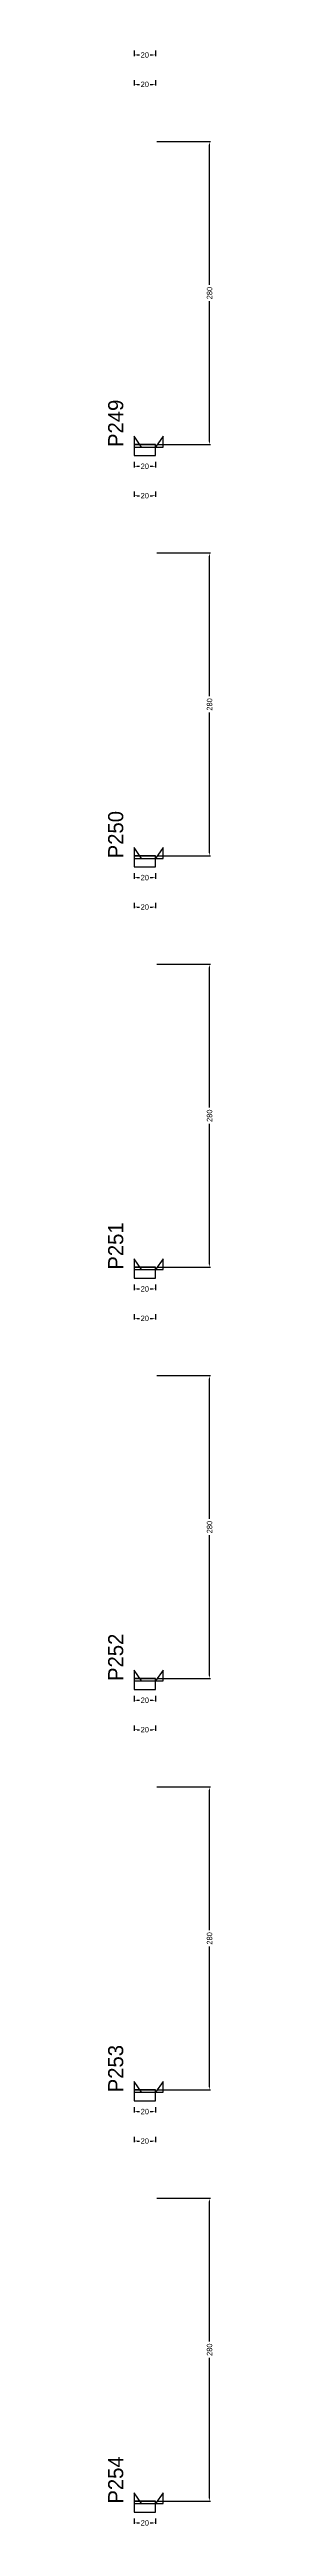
# Model space of a CAD drawing. Header units: centimetres. Extents: x -10500 to 4299, y -38766 to 295.
# Drawn here: x 3976 to 4073, y -36121 to -33833 of the extents above; entities that cross this region are included whole.
import ezdxf

# ---------------------------------------------------------------- set-up
doc = ezdxf.new("R2010")
doc.units = ezdxf.units.CM
for name, color, linetype in [('NOMENCLATURA', 7, 'Continuous'), ('SARR_2.2x10', 60, 'Continuous'), ('SARR_2.2x7', 40, 'Continuous')]:
    doc.layers.add(name, color=color, linetype=linetype)
doc.dimstyles.new('PAINEL-NOVA', dxfattribs={"dimtxt": 5, "dimasz": 3, "dimexe": 1, "dimexo": 1, "dimgap": 1, "dimtad": 1, "dimcen": 2.5, "dimazin": 3, "dimtfac": 1, "dimtmove": 0, "dimatfit": 3})

# ---------------------------------------------------------------- blocks, each defined once
blk = doc.blocks.new('_CLOSEDFILLED')
at = {"color": 0, "linetype": 'BYBLOCK'}
blk.add_solid([(-1, 0.16), (0, 0), (-1, -0.16)], dxfattribs=at)
blk = doc.blocks.new('*D2399')
for p, q in [((4000, -33833.8), (4000, -33838.8)), ((4003, -33837.8), (4005, -33837.8)), ((4015, -33837.8), (4017, -33837.8)), ((4020, -33833.8), (4020, -33838.8))]:
    blk.add_line(p, q)
at = {"layer": 'Defpoints'}
for p in [(4000, -33832.8), (4000, -33837.8), (4020, -33832.8)]:
    blk.add_point(p, dxfattribs=at)
at = {"layer": 'SARR_2.2x10', "xscale": 3, "yscale": 3, "rotation": 180}
blk.add_blockref('_CLOSEDFILLED', (4000, -33837.8), dxfattribs=at)
at = {"layer": 'SARR_2.2x10', "xscale": 3, "yscale": 3}
blk.add_blockref('_CLOSEDFILLED', (4020, -33837.8), dxfattribs=at)
at = {"layer": 'SARR_2.2x10', "insert": (4010, -33837.8), "char_height": 5, "attachment_point": 5}
blk.add_mtext('20', dxfattribs=at)
blk = doc.blocks.new('*D2404')
for p, q in [((4000, -33861), (4000, -33866)), ((4003, -33865), (4005, -33865)), ((4015, -33865), (4017, -33865)), ((4020, -33861), (4020, -33866))]:
    blk.add_line(p, q)
at = {"layer": 'Defpoints'}
for p in [(4000, -33860), (4000, -33865), (4020, -33860)]:
    blk.add_point(p, dxfattribs=at)
at = {"layer": 'SARR_2.2x10', "xscale": 3, "yscale": 3, "rotation": 180}
blk.add_blockref('_CLOSEDFILLED', (4000, -33865), dxfattribs=at)
at = {"layer": 'SARR_2.2x10', "xscale": 3, "yscale": 3}
blk.add_blockref('_CLOSEDFILLED', (4020, -33865), dxfattribs=at)
at = {"layer": 'SARR_2.2x10', "insert": (4010, -33865), "char_height": 5, "attachment_point": 5}
blk.add_mtext('20', dxfattribs=at)
blk = doc.blocks.new('*D2425')
for p, q in [((4000, -34213.8), (4000, -34218.8)), ((4003, -34217.8), (4005, -34217.8)), ((4015, -34217.8), (4017, -34217.8)), ((4020, -34213.8), (4020, -34218.8))]:
    blk.add_line(p, q)
at = {"layer": 'Defpoints'}
for p in [(4000, -34212.8), (4000, -34217.8), (4020, -34212.8)]:
    blk.add_point(p, dxfattribs=at)
at = {"layer": 'SARR_2.2x10', "xscale": 3, "yscale": 3, "rotation": 180}
blk.add_blockref('_CLOSEDFILLED', (4000, -34217.8), dxfattribs=at)
at = {"layer": 'SARR_2.2x10', "xscale": 3, "yscale": 3}
blk.add_blockref('_CLOSEDFILLED', (4020, -34217.8), dxfattribs=at)
at = {"layer": 'SARR_2.2x10', "insert": (4010, -34217.8), "char_height": 5, "attachment_point": 5}
blk.add_mtext('20', dxfattribs=at)
blk = doc.blocks.new('*D2426')
for p, q in [((4021, -33917.8), (4071, -33917.8)), ((4070, -34050.3), (4070, -33920.8)), ((4070, -34194.8), (4070, -34065.3)), ((4021, -34197.8), (4071, -34197.8))]:
    blk.add_line(p, q)
at = {"layer": 'Defpoints'}
for p in [(4020, -33917.8), (4020, -34197.8), (4070, -34197.8)]:
    blk.add_point(p, dxfattribs=at)
at = {"layer": 'SARR_2.2x10', "xscale": 3, "yscale": 3}
for p, rotation in [((4070, -33917.8), 90), ((4070, -34197.8), 270)]:
    blk.add_blockref('_CLOSEDFILLED', p, dxfattribs=dict(at, rotation=rotation))
at = {"layer": 'SARR_2.2x10', "insert": (4070, -34057.8), "char_height": 5, "attachment_point": 5, "rotation": 90}
blk.add_mtext('280', dxfattribs=at)
blk = doc.blocks.new('*D2427')
for p, q in [((4021, -33917.8), (4071, -33917.8)), ((4070, -34050.3), (4070, -33920.8)), ((4070, -34194.8), (4070, -34065.3)), ((4021, -34197.8), (4071, -34197.8))]:
    blk.add_line(p, q)
at = {"layer": 'Defpoints'}
for p in [(4020, -33917.8), (4020, -34197.8), (4070, -34197.8)]:
    blk.add_point(p, dxfattribs=at)
at = {"layer": 'SARR_2.2x10', "xscale": 3, "yscale": 3}
for p, rotation in [((4070, -33917.8), 90), ((4070, -34197.8), 270)]:
    blk.add_blockref('_CLOSEDFILLED', p, dxfattribs=dict(at, rotation=rotation))
at = {"layer": 'SARR_2.2x10', "insert": (4070, -34057.8), "char_height": 5, "attachment_point": 5, "rotation": 90}
blk.add_mtext('280', dxfattribs=at)
blk = doc.blocks.new('*D2428')
for p, q in [((4021, -33917.8), (4071, -33917.8)), ((4070, -34050.3), (4070, -33920.8)), ((4070, -34194.8), (4070, -34065.3)), ((4021, -34197.8), (4071, -34197.8))]:
    blk.add_line(p, q)
at = {"layer": 'Defpoints'}
for p in [(4020, -33917.8), (4020, -34197.8), (4070, -34197.8)]:
    blk.add_point(p, dxfattribs=at)
at = {"layer": 'SARR_2.2x10', "xscale": 3, "yscale": 3}
for p, rotation in [((4070, -33917.8), 90), ((4070, -34197.8), 270)]:
    blk.add_blockref('_CLOSEDFILLED', p, dxfattribs=dict(at, rotation=rotation))
at = {"layer": 'SARR_2.2x10', "insert": (4070, -34057.8), "char_height": 5, "attachment_point": 5, "rotation": 90}
blk.add_mtext('280', dxfattribs=at)
blk = doc.blocks.new('*D2429')
for p, q in [((4021, -33917.8), (4071, -33917.8)), ((4070, -34050.3), (4070, -33920.8)), ((4070, -34194.8), (4070, -34065.3)), ((4021, -34197.8), (4071, -34197.8))]:
    blk.add_line(p, q)
at = {"layer": 'Defpoints'}
for p in [(4020, -33917.8), (4020, -34197.8), (4070, -34197.8)]:
    blk.add_point(p, dxfattribs=at)
at = {"layer": 'SARR_2.2x10', "xscale": 3, "yscale": 3}
for p, rotation in [((4070, -33917.8), 90), ((4070, -34197.8), 270)]:
    blk.add_blockref('_CLOSEDFILLED', p, dxfattribs=dict(at, rotation=rotation))
at = {"layer": 'SARR_2.2x10', "insert": (4070, -34057.8), "char_height": 5, "attachment_point": 5, "rotation": 90}
blk.add_mtext('280', dxfattribs=at)
blk = doc.blocks.new('*D2430')
for p, q in [((4000, -34241), (4000, -34246)), ((4003, -34245), (4005, -34245)), ((4015, -34245), (4017, -34245)), ((4020, -34241), (4020, -34246))]:
    blk.add_line(p, q)
at = {"layer": 'Defpoints'}
for p in [(4000, -34240), (4000, -34245), (4020, -34240)]:
    blk.add_point(p, dxfattribs=at)
at = {"layer": 'SARR_2.2x10', "xscale": 3, "yscale": 3, "rotation": 180}
blk.add_blockref('_CLOSEDFILLED', (4000, -34245), dxfattribs=at)
at = {"layer": 'SARR_2.2x10', "xscale": 3, "yscale": 3}
blk.add_blockref('_CLOSEDFILLED', (4020, -34245), dxfattribs=at)
at = {"layer": 'SARR_2.2x10', "insert": (4010, -34245), "char_height": 5, "attachment_point": 5}
blk.add_mtext('20', dxfattribs=at)
blk = doc.blocks.new('GRA-E')
at = {"layer": 'SARR_2.2x7'}
blk.add_lwpolyline([(0, 0), (7, 0), (0, 10)], close=True, dxfattribs=at)
blk = doc.blocks.new('GRA-D')
at = {"layer": 'SARR_2.2x7'}
blk.add_lwpolyline([(0, 0), (7, 0), (7, 10)], close=True, dxfattribs=at)
blk = doc.blocks.new('*D2451')
for p, q in [((4000, -34593.8), (4000, -34598.8)), ((4003, -34597.8), (4005, -34597.8)), ((4015, -34597.8), (4017, -34597.8)), ((4020, -34593.8), (4020, -34598.8))]:
    blk.add_line(p, q)
at = {"layer": 'Defpoints'}
for p in [(4000, -34592.8), (4000, -34597.8), (4020, -34592.8)]:
    blk.add_point(p, dxfattribs=at)
at = {"layer": 'SARR_2.2x10', "xscale": 3, "yscale": 3, "rotation": 180}
blk.add_blockref('_CLOSEDFILLED', (4000, -34597.8), dxfattribs=at)
at = {"layer": 'SARR_2.2x10', "xscale": 3, "yscale": 3}
blk.add_blockref('_CLOSEDFILLED', (4020, -34597.8), dxfattribs=at)
at = {"layer": 'SARR_2.2x10', "insert": (4010, -34597.8), "char_height": 5, "attachment_point": 5}
blk.add_mtext('20', dxfattribs=at)
blk = doc.blocks.new('*D2452')
for p, q in [((4021, -34297.8), (4071, -34297.8)), ((4070, -34430.3), (4070, -34300.8)), ((4070, -34574.8), (4070, -34445.3)), ((4021, -34577.8), (4071, -34577.8))]:
    blk.add_line(p, q)
at = {"layer": 'Defpoints'}
for p in [(4020, -34297.8), (4020, -34577.8), (4070, -34577.8)]:
    blk.add_point(p, dxfattribs=at)
at = {"layer": 'SARR_2.2x10', "xscale": 3, "yscale": 3}
for p, rotation in [((4070, -34297.8), 90), ((4070, -34577.8), 270)]:
    blk.add_blockref('_CLOSEDFILLED', p, dxfattribs=dict(at, rotation=rotation))
at = {"layer": 'SARR_2.2x10', "insert": (4070, -34437.8), "char_height": 5, "attachment_point": 5, "rotation": 90}
blk.add_mtext('280', dxfattribs=at)
blk = doc.blocks.new('*D2453')
for p, q in [((4021, -34297.8), (4071, -34297.8)), ((4070, -34430.3), (4070, -34300.8)), ((4070, -34574.8), (4070, -34445.3)), ((4021, -34577.8), (4071, -34577.8))]:
    blk.add_line(p, q)
at = {"layer": 'Defpoints'}
for p in [(4020, -34297.8), (4020, -34577.8), (4070, -34577.8)]:
    blk.add_point(p, dxfattribs=at)
at = {"layer": 'SARR_2.2x10', "xscale": 3, "yscale": 3}
for p, rotation in [((4070, -34297.8), 90), ((4070, -34577.8), 270)]:
    blk.add_blockref('_CLOSEDFILLED', p, dxfattribs=dict(at, rotation=rotation))
at = {"layer": 'SARR_2.2x10', "insert": (4070, -34437.8), "char_height": 5, "attachment_point": 5, "rotation": 90}
blk.add_mtext('280', dxfattribs=at)
blk = doc.blocks.new('*D2454')
for p, q in [((4021, -34297.8), (4071, -34297.8)), ((4070, -34430.3), (4070, -34300.8)), ((4070, -34574.8), (4070, -34445.3)), ((4021, -34577.8), (4071, -34577.8))]:
    blk.add_line(p, q)
at = {"layer": 'Defpoints'}
for p in [(4020, -34297.8), (4020, -34577.8), (4070, -34577.8)]:
    blk.add_point(p, dxfattribs=at)
at = {"layer": 'SARR_2.2x10', "xscale": 3, "yscale": 3}
for p, rotation in [((4070, -34297.8), 90), ((4070, -34577.8), 270)]:
    blk.add_blockref('_CLOSEDFILLED', p, dxfattribs=dict(at, rotation=rotation))
at = {"layer": 'SARR_2.2x10', "insert": (4070, -34437.8), "char_height": 5, "attachment_point": 5, "rotation": 90}
blk.add_mtext('280', dxfattribs=at)
blk = doc.blocks.new('*D2455')
for p, q in [((4021, -34297.8), (4071, -34297.8)), ((4070, -34430.3), (4070, -34300.8)), ((4070, -34574.8), (4070, -34445.3)), ((4021, -34577.8), (4071, -34577.8))]:
    blk.add_line(p, q)
at = {"layer": 'Defpoints'}
for p in [(4020, -34297.8), (4020, -34577.8), (4070, -34577.8)]:
    blk.add_point(p, dxfattribs=at)
at = {"layer": 'SARR_2.2x10', "xscale": 3, "yscale": 3}
for p, rotation in [((4070, -34297.8), 90), ((4070, -34577.8), 270)]:
    blk.add_blockref('_CLOSEDFILLED', p, dxfattribs=dict(at, rotation=rotation))
at = {"layer": 'SARR_2.2x10', "insert": (4070, -34437.8), "char_height": 5, "attachment_point": 5, "rotation": 90}
blk.add_mtext('280', dxfattribs=at)
blk = doc.blocks.new('*D2456')
for p, q in [((4000, -34621), (4000, -34626)), ((4020, -34621), (4020, -34626)), ((4003, -34625), (4005, -34625)), ((4015, -34625), (4017, -34625))]:
    blk.add_line(p, q)
at = {"layer": 'Defpoints'}
for p in [(4000, -34620), (4020, -34620), (4000, -34625)]:
    blk.add_point(p, dxfattribs=at)
at = {"layer": 'SARR_2.2x10', "xscale": 3, "yscale": 3, "rotation": 180}
blk.add_blockref('_CLOSEDFILLED', (4000, -34625), dxfattribs=at)
at = {"layer": 'SARR_2.2x10', "xscale": 3, "yscale": 3}
blk.add_blockref('_CLOSEDFILLED', (4020, -34625), dxfattribs=at)
at = {"layer": 'SARR_2.2x10', "insert": (4010, -34625), "char_height": 5, "attachment_point": 5}
blk.add_mtext('20', dxfattribs=at)
blk = doc.blocks.new('*D2477')
for p, q in [((4000, -34973.8), (4000, -34978.8)), ((4003, -34977.8), (4005, -34977.8)), ((4015, -34977.8), (4017, -34977.8)), ((4020, -34973.8), (4020, -34978.8))]:
    blk.add_line(p, q)
at = {"layer": 'Defpoints'}
for p in [(4000, -34972.8), (4000, -34977.8), (4020, -34972.8)]:
    blk.add_point(p, dxfattribs=at)
at = {"layer": 'SARR_2.2x10', "xscale": 3, "yscale": 3, "rotation": 180}
blk.add_blockref('_CLOSEDFILLED', (4000, -34977.8), dxfattribs=at)
at = {"layer": 'SARR_2.2x10', "xscale": 3, "yscale": 3}
blk.add_blockref('_CLOSEDFILLED', (4020, -34977.8), dxfattribs=at)
at = {"layer": 'SARR_2.2x10', "insert": (4010, -34977.8), "char_height": 5, "attachment_point": 5}
blk.add_mtext('20', dxfattribs=at)
blk = doc.blocks.new('*D2478')
for p, q in [((4021, -34677.8), (4071, -34677.8)), ((4070, -34810.3), (4070, -34680.8)), ((4070, -34954.8), (4070, -34825.3)), ((4021, -34957.8), (4071, -34957.8))]:
    blk.add_line(p, q)
at = {"layer": 'Defpoints'}
for p in [(4020, -34677.8), (4020, -34957.8), (4070, -34957.8)]:
    blk.add_point(p, dxfattribs=at)
at = {"layer": 'SARR_2.2x10', "xscale": 3, "yscale": 3}
for p, rotation in [((4070, -34677.8), 90), ((4070, -34957.8), 270)]:
    blk.add_blockref('_CLOSEDFILLED', p, dxfattribs=dict(at, rotation=rotation))
at = {"layer": 'SARR_2.2x10', "insert": (4070, -34817.8), "char_height": 5, "attachment_point": 5, "rotation": 90}
blk.add_mtext('280', dxfattribs=at)
blk = doc.blocks.new('*D2479')
for p, q in [((4021, -34677.8), (4071, -34677.8)), ((4070, -34810.3), (4070, -34680.8)), ((4070, -34954.8), (4070, -34825.3)), ((4021, -34957.8), (4071, -34957.8))]:
    blk.add_line(p, q)
at = {"layer": 'Defpoints'}
for p in [(4020, -34677.8), (4020, -34957.8), (4070, -34957.8)]:
    blk.add_point(p, dxfattribs=at)
at = {"layer": 'SARR_2.2x10', "xscale": 3, "yscale": 3}
for p, rotation in [((4070, -34677.8), 90), ((4070, -34957.8), 270)]:
    blk.add_blockref('_CLOSEDFILLED', p, dxfattribs=dict(at, rotation=rotation))
at = {"layer": 'SARR_2.2x10', "insert": (4070, -34817.8), "char_height": 5, "attachment_point": 5, "rotation": 90}
blk.add_mtext('280', dxfattribs=at)
blk = doc.blocks.new('*D2480')
for p, q in [((4021, -34677.8), (4071, -34677.8)), ((4070, -34810.3), (4070, -34680.8)), ((4070, -34954.8), (4070, -34825.3)), ((4021, -34957.8), (4071, -34957.8))]:
    blk.add_line(p, q)
at = {"layer": 'Defpoints'}
for p in [(4020, -34677.8), (4020, -34957.8), (4070, -34957.8)]:
    blk.add_point(p, dxfattribs=at)
at = {"layer": 'SARR_2.2x10', "xscale": 3, "yscale": 3}
for p, rotation in [((4070, -34677.8), 90), ((4070, -34957.8), 270)]:
    blk.add_blockref('_CLOSEDFILLED', p, dxfattribs=dict(at, rotation=rotation))
at = {"layer": 'SARR_2.2x10', "insert": (4070, -34817.8), "char_height": 5, "attachment_point": 5, "rotation": 90}
blk.add_mtext('280', dxfattribs=at)
blk = doc.blocks.new('*D2481')
for p, q in [((4021, -34677.8), (4071, -34677.8)), ((4070, -34810.3), (4070, -34680.8)), ((4070, -34954.8), (4070, -34825.3)), ((4021, -34957.8), (4071, -34957.8))]:
    blk.add_line(p, q)
at = {"layer": 'Defpoints'}
for p in [(4020, -34677.8), (4020, -34957.8), (4070, -34957.8)]:
    blk.add_point(p, dxfattribs=at)
at = {"layer": 'SARR_2.2x10', "xscale": 3, "yscale": 3}
for p, rotation in [((4070, -34677.8), 90), ((4070, -34957.8), 270)]:
    blk.add_blockref('_CLOSEDFILLED', p, dxfattribs=dict(at, rotation=rotation))
at = {"layer": 'SARR_2.2x10', "insert": (4070, -34817.8), "char_height": 5, "attachment_point": 5, "rotation": 90}
blk.add_mtext('280', dxfattribs=at)
blk = doc.blocks.new('*D2482')
for p, q in [((4000, -35001), (4000, -35006)), ((4003, -35005), (4005, -35005)), ((4015, -35005), (4017, -35005)), ((4020, -35001), (4020, -35006))]:
    blk.add_line(p, q)
at = {"layer": 'Defpoints'}
for p in [(4000, -35000), (4000, -35005), (4020, -35000)]:
    blk.add_point(p, dxfattribs=at)
at = {"layer": 'SARR_2.2x10', "xscale": 3, "yscale": 3, "rotation": 180}
blk.add_blockref('_CLOSEDFILLED', (4000, -35005), dxfattribs=at)
at = {"layer": 'SARR_2.2x10', "xscale": 3, "yscale": 3}
blk.add_blockref('_CLOSEDFILLED', (4020, -35005), dxfattribs=at)
at = {"layer": 'SARR_2.2x10', "insert": (4010, -35005), "char_height": 5, "attachment_point": 5}
blk.add_mtext('20', dxfattribs=at)
blk = doc.blocks.new('*D2503')
for p, q in [((4000, -35353.8), (4000, -35358.8)), ((4020, -35353.8), (4020, -35358.8)), ((4003, -35357.8), (4005, -35357.8)), ((4015, -35357.8), (4017, -35357.8))]:
    blk.add_line(p, q)
at = {"layer": 'Defpoints'}
for p in [(4000, -35352.8), (4020, -35352.8), (4000, -35357.8)]:
    blk.add_point(p, dxfattribs=at)
at = {"layer": 'SARR_2.2x10', "xscale": 3, "yscale": 3, "rotation": 180}
blk.add_blockref('_CLOSEDFILLED', (4000, -35357.8), dxfattribs=at)
at = {"layer": 'SARR_2.2x10', "xscale": 3, "yscale": 3}
blk.add_blockref('_CLOSEDFILLED', (4020, -35357.8), dxfattribs=at)
at = {"layer": 'SARR_2.2x10', "insert": (4010, -35357.8), "char_height": 5, "attachment_point": 5}
blk.add_mtext('20', dxfattribs=at)
blk = doc.blocks.new('*D2504')
for p, q in [((4021, -35057.8), (4071, -35057.8)), ((4070, -35190.3), (4070, -35060.8)), ((4070, -35334.8), (4070, -35205.3)), ((4021, -35337.8), (4071, -35337.8))]:
    blk.add_line(p, q)
at = {"layer": 'Defpoints'}
for p in [(4020, -35057.8), (4020, -35337.8), (4070, -35337.8)]:
    blk.add_point(p, dxfattribs=at)
at = {"layer": 'SARR_2.2x10', "xscale": 3, "yscale": 3}
for p, rotation in [((4070, -35057.8), 90), ((4070, -35337.8), 270)]:
    blk.add_blockref('_CLOSEDFILLED', p, dxfattribs=dict(at, rotation=rotation))
at = {"layer": 'SARR_2.2x10', "insert": (4070, -35197.8), "char_height": 5, "attachment_point": 5, "rotation": 90}
blk.add_mtext('280', dxfattribs=at)
blk = doc.blocks.new('*D2505')
for p, q in [((4021, -35057.8), (4071, -35057.8)), ((4070, -35190.3), (4070, -35060.8)), ((4070, -35334.8), (4070, -35205.3)), ((4021, -35337.8), (4071, -35337.8))]:
    blk.add_line(p, q)
at = {"layer": 'Defpoints'}
for p in [(4020, -35057.8), (4020, -35337.8), (4070, -35337.8)]:
    blk.add_point(p, dxfattribs=at)
at = {"layer": 'SARR_2.2x10', "xscale": 3, "yscale": 3}
for p, rotation in [((4070, -35057.8), 90), ((4070, -35337.8), 270)]:
    blk.add_blockref('_CLOSEDFILLED', p, dxfattribs=dict(at, rotation=rotation))
at = {"layer": 'SARR_2.2x10', "insert": (4070, -35197.8), "char_height": 5, "attachment_point": 5, "rotation": 90}
blk.add_mtext('280', dxfattribs=at)
blk = doc.blocks.new('*D2506')
for p, q in [((4021, -35057.8), (4071, -35057.8)), ((4070, -35190.3), (4070, -35060.8)), ((4070, -35334.8), (4070, -35205.3)), ((4021, -35337.8), (4071, -35337.8))]:
    blk.add_line(p, q)
at = {"layer": 'Defpoints'}
for p in [(4020, -35057.8), (4020, -35337.8), (4070, -35337.8)]:
    blk.add_point(p, dxfattribs=at)
at = {"layer": 'SARR_2.2x10', "xscale": 3, "yscale": 3}
for p, rotation in [((4070, -35057.8), 90), ((4070, -35337.8), 270)]:
    blk.add_blockref('_CLOSEDFILLED', p, dxfattribs=dict(at, rotation=rotation))
at = {"layer": 'SARR_2.2x10', "insert": (4070, -35197.8), "char_height": 5, "attachment_point": 5, "rotation": 90}
blk.add_mtext('280', dxfattribs=at)
blk = doc.blocks.new('*D2507')
for p, q in [((4021, -35057.8), (4071, -35057.8)), ((4070, -35190.3), (4070, -35060.8)), ((4070, -35334.8), (4070, -35205.3)), ((4021, -35337.8), (4071, -35337.8))]:
    blk.add_line(p, q)
at = {"layer": 'Defpoints'}
for p in [(4020, -35057.8), (4020, -35337.8), (4070, -35337.8)]:
    blk.add_point(p, dxfattribs=at)
at = {"layer": 'SARR_2.2x10', "xscale": 3, "yscale": 3}
for p, rotation in [((4070, -35057.8), 90), ((4070, -35337.8), 270)]:
    blk.add_blockref('_CLOSEDFILLED', p, dxfattribs=dict(at, rotation=rotation))
at = {"layer": 'SARR_2.2x10', "insert": (4070, -35197.8), "char_height": 5, "attachment_point": 5, "rotation": 90}
blk.add_mtext('280', dxfattribs=at)
blk = doc.blocks.new('*D2508')
for p, q in [((4000, -35381), (4000, -35386)), ((4003, -35385), (4005, -35385)), ((4015, -35385), (4017, -35385)), ((4020, -35381), (4020, -35386))]:
    blk.add_line(p, q)
at = {"layer": 'Defpoints'}
for p in [(4000, -35380), (4000, -35385), (4020, -35380)]:
    blk.add_point(p, dxfattribs=at)
at = {"layer": 'SARR_2.2x10', "xscale": 3, "yscale": 3, "rotation": 180}
blk.add_blockref('_CLOSEDFILLED', (4000, -35385), dxfattribs=at)
at = {"layer": 'SARR_2.2x10', "xscale": 3, "yscale": 3}
blk.add_blockref('_CLOSEDFILLED', (4020, -35385), dxfattribs=at)
at = {"layer": 'SARR_2.2x10', "insert": (4010, -35385), "char_height": 5, "attachment_point": 5}
blk.add_mtext('20', dxfattribs=at)
blk = doc.blocks.new('*D2529')
for p, q in [((4000, -35733.8), (4000, -35738.8)), ((4003, -35737.8), (4005, -35737.8)), ((4015, -35737.8), (4017, -35737.8)), ((4020, -35733.8), (4020, -35738.8))]:
    blk.add_line(p, q)
at = {"layer": 'Defpoints'}
for p in [(4000, -35732.8), (4000, -35737.8), (4020, -35732.8)]:
    blk.add_point(p, dxfattribs=at)
at = {"layer": 'SARR_2.2x10', "xscale": 3, "yscale": 3, "rotation": 180}
blk.add_blockref('_CLOSEDFILLED', (4000, -35737.8), dxfattribs=at)
at = {"layer": 'SARR_2.2x10', "xscale": 3, "yscale": 3}
blk.add_blockref('_CLOSEDFILLED', (4020, -35737.8), dxfattribs=at)
at = {"layer": 'SARR_2.2x10', "insert": (4010, -35737.8), "char_height": 5, "attachment_point": 5}
blk.add_mtext('20', dxfattribs=at)
blk = doc.blocks.new('*D2530')
for p, q in [((4021, -35437.8), (4071, -35437.8)), ((4070, -35570.3), (4070, -35440.8)), ((4070, -35714.8), (4070, -35585.3)), ((4021, -35717.8), (4071, -35717.8))]:
    blk.add_line(p, q)
at = {"layer": 'Defpoints'}
for p in [(4020, -35437.8), (4020, -35717.8), (4070, -35717.8)]:
    blk.add_point(p, dxfattribs=at)
at = {"layer": 'SARR_2.2x10', "xscale": 3, "yscale": 3}
for p, rotation in [((4070, -35437.8), 90), ((4070, -35717.8), 270)]:
    blk.add_blockref('_CLOSEDFILLED', p, dxfattribs=dict(at, rotation=rotation))
at = {"layer": 'SARR_2.2x10', "insert": (4070, -35577.8), "char_height": 5, "attachment_point": 5, "rotation": 90}
blk.add_mtext('280', dxfattribs=at)
blk = doc.blocks.new('*D2531')
for p, q in [((4021, -35437.8), (4071, -35437.8)), ((4070, -35570.3), (4070, -35440.8)), ((4070, -35714.8), (4070, -35585.3)), ((4021, -35717.8), (4071, -35717.8))]:
    blk.add_line(p, q)
at = {"layer": 'Defpoints'}
for p in [(4020, -35437.8), (4020, -35717.8), (4070, -35717.8)]:
    blk.add_point(p, dxfattribs=at)
at = {"layer": 'SARR_2.2x10', "xscale": 3, "yscale": 3}
for p, rotation in [((4070, -35437.8), 90), ((4070, -35717.8), 270)]:
    blk.add_blockref('_CLOSEDFILLED', p, dxfattribs=dict(at, rotation=rotation))
at = {"layer": 'SARR_2.2x10', "insert": (4070, -35577.8), "char_height": 5, "attachment_point": 5, "rotation": 90}
blk.add_mtext('280', dxfattribs=at)
blk = doc.blocks.new('*D2532')
for p, q in [((4021, -35437.8), (4071, -35437.8)), ((4070, -35570.3), (4070, -35440.8)), ((4070, -35714.8), (4070, -35585.3)), ((4021, -35717.8), (4071, -35717.8))]:
    blk.add_line(p, q)
at = {"layer": 'Defpoints'}
for p in [(4020, -35437.8), (4020, -35717.8), (4070, -35717.8)]:
    blk.add_point(p, dxfattribs=at)
at = {"layer": 'SARR_2.2x10', "xscale": 3, "yscale": 3}
for p, rotation in [((4070, -35437.8), 90), ((4070, -35717.8), 270)]:
    blk.add_blockref('_CLOSEDFILLED', p, dxfattribs=dict(at, rotation=rotation))
at = {"layer": 'SARR_2.2x10', "insert": (4070, -35577.8), "char_height": 5, "attachment_point": 5, "rotation": 90}
blk.add_mtext('280', dxfattribs=at)
blk = doc.blocks.new('*D2533')
for p, q in [((4021, -35437.8), (4071, -35437.8)), ((4070, -35570.3), (4070, -35440.8)), ((4070, -35714.8), (4070, -35585.3)), ((4021, -35717.8), (4071, -35717.8))]:
    blk.add_line(p, q)
at = {"layer": 'Defpoints'}
for p in [(4020, -35437.8), (4020, -35717.8), (4070, -35717.8)]:
    blk.add_point(p, dxfattribs=at)
at = {"layer": 'SARR_2.2x10', "xscale": 3, "yscale": 3}
for p, rotation in [((4070, -35437.8), 90), ((4070, -35717.8), 270)]:
    blk.add_blockref('_CLOSEDFILLED', p, dxfattribs=dict(at, rotation=rotation))
at = {"layer": 'SARR_2.2x10', "insert": (4070, -35577.8), "char_height": 5, "attachment_point": 5, "rotation": 90}
blk.add_mtext('280', dxfattribs=at)
blk = doc.blocks.new('*D2534')
for p, q in [((4000, -35761), (4000, -35766)), ((4003, -35765), (4005, -35765)), ((4015, -35765), (4017, -35765)), ((4020, -35761), (4020, -35766))]:
    blk.add_line(p, q)
at = {"layer": 'Defpoints'}
for p in [(4000, -35760), (4000, -35765), (4020, -35760)]:
    blk.add_point(p, dxfattribs=at)
at = {"layer": 'SARR_2.2x10', "xscale": 3, "yscale": 3, "rotation": 180}
blk.add_blockref('_CLOSEDFILLED', (4000, -35765), dxfattribs=at)
at = {"layer": 'SARR_2.2x10', "xscale": 3, "yscale": 3}
blk.add_blockref('_CLOSEDFILLED', (4020, -35765), dxfattribs=at)
at = {"layer": 'SARR_2.2x10', "insert": (4010, -35765), "char_height": 5, "attachment_point": 5}
blk.add_mtext('20', dxfattribs=at)
blk = doc.blocks.new('*D2555')
for p, q in [((4000, -36113.8), (4000, -36118.8)), ((4003, -36117.8), (4005, -36117.8)), ((4015, -36117.8), (4017, -36117.8)), ((4020, -36113.8), (4020, -36118.8))]:
    blk.add_line(p, q)
at = {"layer": 'Defpoints'}
for p in [(4000, -36112.8), (4000, -36117.8), (4020, -36112.8)]:
    blk.add_point(p, dxfattribs=at)
at = {"layer": 'SARR_2.2x10', "xscale": 3, "yscale": 3, "rotation": 180}
blk.add_blockref('_CLOSEDFILLED', (4000, -36117.8), dxfattribs=at)
at = {"layer": 'SARR_2.2x10', "xscale": 3, "yscale": 3}
blk.add_blockref('_CLOSEDFILLED', (4020, -36117.8), dxfattribs=at)
at = {"layer": 'SARR_2.2x10', "insert": (4010, -36117.8), "char_height": 5, "attachment_point": 5}
blk.add_mtext('20', dxfattribs=at)
blk = doc.blocks.new('*D2556')
for p, q in [((4021, -35817.8), (4071, -35817.8)), ((4070, -35950.3), (4070, -35820.8)), ((4070, -36094.8), (4070, -35965.3)), ((4021, -36097.8), (4071, -36097.8))]:
    blk.add_line(p, q)
at = {"layer": 'Defpoints'}
for p in [(4020, -35817.8), (4020, -36097.8), (4070, -36097.8)]:
    blk.add_point(p, dxfattribs=at)
at = {"layer": 'SARR_2.2x10', "xscale": 3, "yscale": 3}
for p, rotation in [((4070, -35817.8), 90), ((4070, -36097.8), 270)]:
    blk.add_blockref('_CLOSEDFILLED', p, dxfattribs=dict(at, rotation=rotation))
at = {"layer": 'SARR_2.2x10', "insert": (4070, -35957.8), "char_height": 5, "attachment_point": 5, "rotation": 90}
blk.add_mtext('280', dxfattribs=at)
blk = doc.blocks.new('*D2557')
for p, q in [((4021, -35817.8), (4071, -35817.8)), ((4070, -35950.3), (4070, -35820.8)), ((4070, -36094.8), (4070, -35965.3)), ((4021, -36097.8), (4071, -36097.8))]:
    blk.add_line(p, q)
at = {"layer": 'Defpoints'}
for p in [(4020, -35817.8), (4020, -36097.8), (4070, -36097.8)]:
    blk.add_point(p, dxfattribs=at)
at = {"layer": 'SARR_2.2x10', "xscale": 3, "yscale": 3}
for p, rotation in [((4070, -35817.8), 90), ((4070, -36097.8), 270)]:
    blk.add_blockref('_CLOSEDFILLED', p, dxfattribs=dict(at, rotation=rotation))
at = {"layer": 'SARR_2.2x10', "insert": (4070, -35957.8), "char_height": 5, "attachment_point": 5, "rotation": 90}
blk.add_mtext('280', dxfattribs=at)
blk = doc.blocks.new('*D2558')
for p, q in [((4021, -35817.8), (4071, -35817.8)), ((4070, -35950.3), (4070, -35820.8)), ((4070, -36094.8), (4070, -35965.3)), ((4021, -36097.8), (4071, -36097.8))]:
    blk.add_line(p, q)
at = {"layer": 'Defpoints'}
for p in [(4020, -35817.8), (4020, -36097.8), (4070, -36097.8)]:
    blk.add_point(p, dxfattribs=at)
at = {"layer": 'SARR_2.2x10', "xscale": 3, "yscale": 3}
for p, rotation in [((4070, -35817.8), 90), ((4070, -36097.8), 270)]:
    blk.add_blockref('_CLOSEDFILLED', p, dxfattribs=dict(at, rotation=rotation))
at = {"layer": 'SARR_2.2x10', "insert": (4070, -35957.8), "char_height": 5, "attachment_point": 5, "rotation": 90}
blk.add_mtext('280', dxfattribs=at)
blk = doc.blocks.new('*D2559')
for p, q in [((4021, -35817.8), (4071, -35817.8)), ((4070, -35950.3), (4070, -35820.8)), ((4070, -36094.8), (4070, -35965.3)), ((4021, -36097.8), (4071, -36097.8))]:
    blk.add_line(p, q)
at = {"layer": 'Defpoints'}
for p in [(4020, -35817.8), (4020, -36097.8), (4070, -36097.8)]:
    blk.add_point(p, dxfattribs=at)
at = {"layer": 'SARR_2.2x10', "xscale": 3, "yscale": 3}
for p, rotation in [((4070, -35817.8), 90), ((4070, -36097.8), 270)]:
    blk.add_blockref('_CLOSEDFILLED', p, dxfattribs=dict(at, rotation=rotation))
at = {"layer": 'SARR_2.2x10', "insert": (4070, -35957.8), "char_height": 5, "attachment_point": 5, "rotation": 90}
blk.add_mtext('280', dxfattribs=at)

msp = doc.modelspace()

# ---------------------------------------------------------------- linework, layer by layer
at = {"layer": 'SARR_2.2x10'}
for p, q in [((4020, -34197.8), (4000, -34197.8)), ((4000, -34197.8), (4000, -34207.8)), ((4000, -34207.8), (4020, -34207.8)), ((4020, -34207.8), (4020, -34197.8)), ((4020, -34577.8), (4000, -34577.8)), ((4000, -34577.8), (4000, -34587.8)), ((4000, -34587.8), (4020, -34587.8)), ((4020, -34587.8), (4020, -34577.8)), ((4020, -34957.8), (4000, -34957.8)), ((4000, -34957.8), (4000, -34967.8)), ((4020, -34967.8), (4020, -34957.8)), ((4000, -34967.8), (4020, -34967.8)), ((4020, -35337.8), (4000, -35337.8)), ((4000, -35337.8), (4000, -35347.8)), ((4000, -35347.8), (4020, -35347.8)), ((4020, -35347.8), (4020, -35337.8)), ((4020, -35717.8), (4000, -35717.8)), ((4000, -35717.8), (4000, -35727.8)), ((4020, -35727.8), (4020, -35717.8)), ((4000, -35727.8), (4020, -35727.8)), ((4020, -36097.8), (4000, -36097.8)), ((4000, -36097.8), (4000, -36107.8)), ((4000, -36107.8), (4020, -36107.8)), ((4020, -36107.8), (4020, -36097.8))]:
    msp.add_line(p, q, dxfattribs=at)
at = {"layer": 'SARR_2.2x7'}
for p, q in [((4020, -34197.8), (4000, -34197.8)), ((4000, -34197.8), (4000, -34200)), ((4000, -34197.8), (4007, -34197.8)), ((4000, -34197.8), (4007, -34197.8)), ((4000, -34197.8), (4007, -34197.8)), ((4000, -34197.8), (4007, -34197.8)), ((4000, -34200), (4020, -34200)), ((4007, -34197.8), (4020, -34197.8)), ((4007, -34197.8), (4020, -34197.8)), ((4007, -34197.8), (4020, -34197.8)), ((4007, -34197.8), (4020, -34197.8)), ((4020, -34200), (4020, -34197.8)), ((4020, -34577.8), (4000, -34577.8)), ((4000, -34577.8), (4000, -34580)), ((4000, -34577.8), (4007, -34577.8)), ((4000, -34577.8), (4007, -34577.8)), ((4000, -34577.8), (4007, -34577.8)), ((4000, -34577.8), (4007, -34577.8)), ((4000, -34580), (4020, -34580)), ((4007, -34577.8), (4020, -34577.8)), ((4007, -34577.8), (4020, -34577.8)), ((4007, -34577.8), (4020, -34577.8)), ((4007, -34577.8), (4020, -34577.8)), ((4020, -34580), (4020, -34577.8)), ((4020, -34957.8), (4000, -34957.8)), ((4000, -34957.8), (4000, -34960)), ((4000, -34957.8), (4007, -34957.8)), ((4000, -34957.8), (4007, -34957.8)), ((4000, -34957.8), (4007, -34957.8)), ((4000, -34957.8), (4007, -34957.8)), ((4000, -34960), (4020, -34960)), ((4007, -34957.8), (4020, -34957.8)), ((4007, -34957.8), (4020, -34957.8)), ((4007, -34957.8), (4020, -34957.8)), ((4007, -34957.8), (4020, -34957.8)), ((4020, -34960), (4020, -34957.8)), ((4020, -35337.8), (4000, -35337.8)), ((4000, -35337.8), (4000, -35340)), ((4000, -35337.8), (4007, -35337.8)), ((4000, -35337.8), (4007, -35337.8)), ((4000, -35337.8), (4007, -35337.8)), ((4000, -35337.8), (4007, -35337.8)), ((4000, -35340), (4020, -35340)), ((4007, -35337.8), (4020, -35337.8)), ((4007, -35337.8), (4020, -35337.8)), ((4007, -35337.8), (4020, -35337.8)), ((4007, -35337.8), (4020, -35337.8)), ((4020, -35340), (4020, -35337.8)), ((4020, -35717.8), (4000, -35717.8)), ((4000, -35717.8), (4000, -35720)), ((4000, -35717.8), (4007, -35717.8)), ((4000, -35717.8), (4007, -35717.8)), ((4000, -35717.8), (4007, -35717.8)), ((4000, -35717.8), (4007, -35717.8)), ((4000, -35720), (4020, -35720)), ((4007, -35717.8), (4020, -35717.8)), ((4007, -35717.8), (4020, -35717.8)), ((4007, -35717.8), (4020, -35717.8)), ((4007, -35717.8), (4020, -35717.8)), ((4020, -35720), (4020, -35717.8)), ((4020, -36097.8), (4000, -36097.8)), ((4000, -36097.8), (4000, -36100)), ((4000, -36097.8), (4007, -36097.8)), ((4000, -36097.8), (4007, -36097.8)), ((4000, -36097.8), (4007, -36097.8)), ((4000, -36097.8), (4007, -36097.8)), ((4000, -36100), (4020, -36100)), ((4007, -36097.8), (4020, -36097.8)), ((4007, -36097.8), (4020, -36097.8)), ((4007, -36097.8), (4020, -36097.8)), ((4007, -36097.8), (4020, -36097.8)), ((4020, -36100), (4020, -36097.8))]:
    msp.add_line(p, q, dxfattribs=at)

# ---------------------------------------------------------------- block references
for name, p in [('GRA-E', (4000, -34200)), ('GRA-D', (4020, -34200)), ('GRA-E', (4000, -34580)), ('GRA-D', (4020, -34580)), ('GRA-E', (4000, -34960)), ('GRA-D', (4020, -34960)), ('GRA-E', (4000, -35340)), ('GRA-D', (4020, -35340)), ('GRA-E', (4000, -35720)), ('GRA-D', (4020, -35720)), ('GRA-E', (4000, -36100)), ('GRA-D', (4020, -36100))]:
    msp.add_blockref(name, p, dxfattribs=at)

# ---------------------------------------------------------------- texts
at = {"layer": 'NOMENCLATURA'}
for s, p in [('P249', (3990, -34200)), ('P250', (3990, -34580)), ('P251', (3990, -34960)), ('P252', (3990, -35340)), ('P253', (3990, -35720)), ('P254', (3990, -36100))]:
    msp.add_text(s, height=14, rotation=90, dxfattribs=at).set_placement(p)

# ---------------------------------------------------------------- dimensions: what is measured, and where the dimension line sits
at = {"layer": 'SARR_2.2x10'}
for base, p1, p2, picture, middle in [((4000, -33837.8), (4000, -33832.8), (4020, -33832.8), '*D2399', (4010, -33837.8)), ((4000, -33865), (4000, -33860), (4020, -33860), '*D2404', (4010, -33865)), ((4000, -34217.8), (4000, -34212.8), (4020, -34212.8), '*D2425', (4010, -34217.8)), ((4000, -34245), (4000, -34240), (4020, -34240), '*D2430', (4010, -34245)), ((4000, -34597.8), (4000, -34592.8), (4020, -34592.8), '*D2451', (4010, -34597.8)), ((4000, -34625), (4000, -34620), (4020, -34620), '*D2456', (4010, -34625)), ((4000, -34977.8), (4000, -34972.8), (4020, -34972.8), '*D2477', (4010, -34977.8)), ((4000, -35005), (4000, -35000), (4020, -35000), '*D2482', (4010, -35005)), ((4000, -35357.8), (4000, -35352.8), (4020, -35352.8), '*D2503', (4010, -35357.8)), ((4000, -35385), (4000, -35380), (4020, -35380), '*D2508', (4010, -35385)), ((4000, -35737.8), (4000, -35732.8), (4020, -35732.8), '*D2529', (4010, -35737.8)), ((4000, -35765), (4000, -35760), (4020, -35760), '*D2534', (4010, -35765)), ((4000, -36117.8), (4000, -36112.8), (4020, -36112.8), '*D2555', (4010, -36117.8))]:
    dim = msp.add_linear_dim(base=base, p1=p1, p2=p2, dimstyle='PAINEL-NOVA', dxfattribs=at)
    dim.commit()
    dim.dimension.update_dxf_attribs({"geometry": picture, "text_midpoint": middle})
for base, p1, p2, picture, middle in [((4070, -34197.8), (4020, -34197.8), (4020, -33917.8), '*D2426', (4070, -34057.8)), ((4070, -34197.8), (4020, -34197.8), (4020, -33917.8), '*D2427', (4070, -34057.8)), ((4070, -34197.8), (4020, -34197.8), (4020, -33917.8), '*D2428', (4070, -34057.8)), ((4070, -34197.8), (4020, -34197.8), (4020, -33917.8), '*D2429', (4070, -34057.8)), ((4070, -34577.8), (4020, -34577.8), (4020, -34297.8), '*D2452', (4070, -34437.8)), ((4070, -34577.8), (4020, -34577.8), (4020, -34297.8), '*D2453', (4070, -34437.8)), ((4070, -34577.8), (4020, -34577.8), (4020, -34297.8), '*D2454', (4070, -34437.8)), ((4070, -34577.8), (4020, -34577.8), (4020, -34297.8), '*D2455', (4070, -34437.8)), ((4070, -34957.8), (4020, -34957.8), (4020, -34677.8), '*D2478', (4070, -34817.8)), ((4070, -34957.8), (4020, -34957.8), (4020, -34677.8), '*D2479', (4070, -34817.8)), ((4070, -34957.8), (4020, -34957.8), (4020, -34677.8), '*D2480', (4070, -34817.8)), ((4070, -34957.8), (4020, -34957.8), (4020, -34677.8), '*D2481', (4070, -34817.8)), ((4070, -35337.8), (4020, -35337.8), (4020, -35057.8), '*D2504', (4070, -35197.8)), ((4070, -35337.8), (4020, -35337.8), (4020, -35057.8), '*D2505', (4070, -35197.8)), ((4070, -35337.8), (4020, -35337.8), (4020, -35057.8), '*D2506', (4070, -35197.8)), ((4070, -35337.8), (4020, -35337.8), (4020, -35057.8), '*D2507', (4070, -35197.8)), ((4070, -35717.8), (4020, -35717.8), (4020, -35437.8), '*D2530', (4070, -35577.8)), ((4070, -35717.8), (4020, -35717.8), (4020, -35437.8), '*D2531', (4070, -35577.8)), ((4070, -35717.8), (4020, -35717.8), (4020, -35437.8), '*D2532', (4070, -35577.8)), ((4070, -35717.8), (4020, -35717.8), (4020, -35437.8), '*D2533', (4070, -35577.8)), ((4070, -36097.8), (4020, -36097.8), (4020, -35817.8), '*D2556', (4070, -35957.8)), ((4070, -36097.8), (4020, -36097.8), (4020, -35817.8), '*D2557', (4070, -35957.8)), ((4070, -36097.8), (4020, -36097.8), (4020, -35817.8), '*D2558', (4070, -35957.8)), ((4070, -36097.8), (4020, -36097.8), (4020, -35817.8), '*D2559', (4070, -35957.8))]:
    dim = msp.add_linear_dim(base=base, p1=p1, p2=p2, angle=90, dimstyle='PAINEL-NOVA', dxfattribs=at)
    dim.commit()
    dim.dimension.update_dxf_attribs({"geometry": picture, "text_midpoint": middle})

doc.saveas('drawing.dxf')
